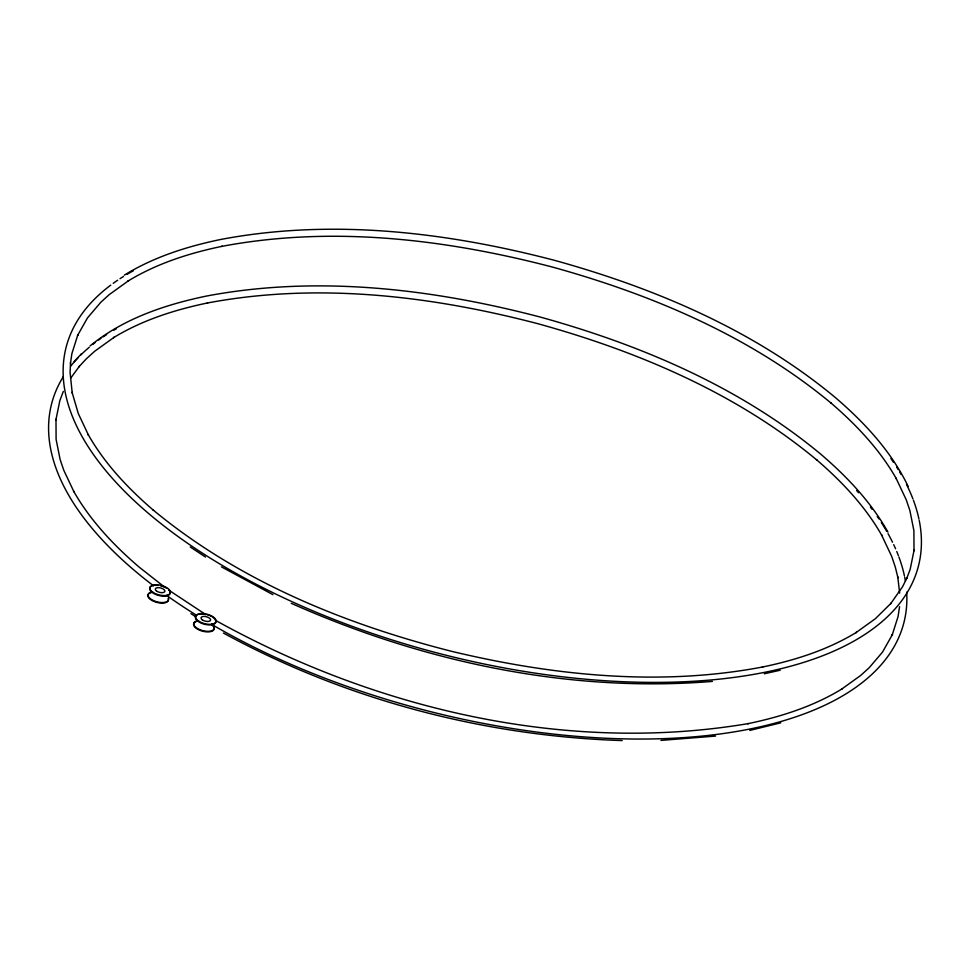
<?xml version="1.0" encoding="UTF-8"?>
<svg xmlns="http://www.w3.org/2000/svg" width="970" height="970" viewBox="0 0 970 970"><rect width="100%" height="100%" fill="white"/><g stroke="black" fill="none" stroke-linecap="round" stroke-linejoin="round"><path stroke-width="1.45" d="M70.531 362.501L70.082 372.504L72.229 393.092L72.083 392.316L78.279 413.523L88.476 435.13L88.124 434.475C104.748 463.745 128.161 488.528 153.563 510.353L153.127 509.965C239.141 581.285 345.162 624.34 452.614 651.573C553.688 675.654 660.073 686.602 762.869 666.948L762.299 667.069C795.17 660.255 827.713 649.876 856.51 632.307L855.879 632.707L875.34 618.727L891.103 603.17L890.593 603.789L902.512 586.826L906.986 577.853M70.446 363.313L71.913 353.529L77.867 334.747L77.551 335.499L87.506 317.881L100.856 302.216L109.21 294.625L128.658 280.645L128.028 281.045C156.825 263.476 189.38 253.097 222.251 246.283L221.669 246.404C331.534 225.561 445.266 239.02 552.597 267.102C652.64 294.807 751.022 336.529 831.423 403.387L830.975 402.999C856.389 424.824 879.802 449.607 896.425 478.877L896.062 478.222L906.259 499.829L909.872 510.499L913.898 530.638L914.019 550.851L914.104 550.038L910.163 569.341L906.671 578.605M899.554 606.687L898.087 616.471L892.133 635.253L892.448 634.501L882.494 652.119L869.144 667.784L860.79 675.375L841.342 689.355L841.972 688.955C813.175 706.524 780.62 716.903 747.749 723.717L748.331 723.596C566.189 754.284 375.511 709.082 215.437 620.315M63.329 391.395L59.837 400.658L55.896 419.962L55.981 419.149L56.102 439.361L60.128 459.501L63.741 470.171L73.938 491.778L73.575 491.123C90.198 520.393 113.611 545.176 139.025 567.001L165.07 587.505M70.616 378.239L79.407 366.211L78.897 366.83L86.306 358.864L94.66 351.273L114.12 337.293L113.49 337.693C142.287 320.124 174.83 309.745 207.701 302.931L207.131 303.052C316.996 282.209 430.716 295.668 538.047 323.75C638.102 351.455 736.472 393.177 816.873 460.035L816.437 459.647C841.839 481.472 865.252 506.255 881.875 535.525L881.524 534.87L891.721 556.477L895.322 567.147L897.917 577.683L897.771 576.908L899.675 593.119M74.072 361.725L81.589 353.65M90.052 345.95C122.996 318.887 164.5 304.835 205.713 296.214L206.283 296.092C317.044 275.092 431.686 288.66 539.89 316.96C640.746 344.883 739.916 386.945 820.972 454.348L821.42 454.736C847.307 476.961 871.157 502.242 887.974 532.13M124.33 275.128C153.6 257.111 186.773 246.525 220.251 239.566L220.833 239.444C331.582 218.444 446.236 232.012 554.428 260.312C655.296 288.236 754.466 330.297 835.522 397.7L835.97 398.088C864.9 422.968 891.551 451.777 908.199 486.479M780.802 722.82L749.749 730.434M764.287 673.786L780.159 670.234M715.557 736.085L660.922 740.389M712.404 681.413C568.384 693.077 422.617 661.782 291.206 603.291M622.219 740.571C483.496 736.097 345.381 699.528 223.439 633.046M272.922 594.646L221.402 566.844M205.507 614.398L168.671 590.051M190.932 613.67L195.831 616.69M190.241 546.971L205.482 557.022M906.671 592.149A439.968 203.833 14.4 0 1 670.646 738.352A439.968 203.833 14.4 0 1 211.496 624.292M196.522 615.271A439.968 203.833 14.4 0 1 166.573 595.374M153.587 585.832A439.968 203.833 14.4 0 1 63.402 376.493M70.677 366.199A439.968 203.833 14.4 0 1 77.843 357.978M80.777 354.984A439.968 203.833 14.4 0 1 89.252 347.284M92.671 344.495A439.968 203.833 14.4 0 1 95.036 342.677M98.673 339.985A439.968 203.833 14.4 0 1 100.892 338.421M103.147 336.869A439.968 203.833 14.4 0 1 106.627 334.589M113.878 330.176A439.968 203.833 14.4 0 1 116.376 328.745M856.607 490.517A439.968 203.833 14.4 0 1 858.571 492.724M870.405 507.104A439.968 203.833 14.4 0 1 872.091 509.311M877.244 516.452A439.968 203.833 14.4 0 1 878.929 518.914M881.366 522.612A439.968 203.833 14.4 0 1 886.641 531.208M888.035 533.658A439.968 203.833 14.4 0 1 892.533 542.23M893.709 544.667A439.968 203.833 14.4 0 1 895.577 548.778M896.753 551.518A439.968 203.833 14.4 0 1 898.378 555.604M898.899 556.962A439.968 203.833 14.4 0 1 904.404 575.804M904.683 577.126A439.968 203.833 14.4 0 1 905.41 581.103M919.233 520.478A439.968 203.833 14.4 0 1 412.359 646.105A439.968 203.833 14.4 0 1 110.774 285.119M113.211 283.337A439.968 203.833 14.4 0 1 117.697 280.221M120.001 278.693A439.968 203.833 14.4 0 1 123.542 276.45M127.179 274.255A439.968 203.833 14.4 0 1 133.472 270.691M890.921 458.58A439.968 203.833 14.4 0 1 893.467 462.266M896.704 467.188A439.968 203.833 14.4 0 1 898.244 469.65M899.736 472.111A439.968 203.833 14.4 0 1 901.178 474.56M906.477 484.357A439.968 203.833 14.4 0 1 912.928 498.956M913.437 500.314A439.968 203.833 14.4 0 1 918.954 519.156M213.97 627.505A10.561 4.886 14.4 0 1 201.239 630.815A10.561 4.886 14.4 0 1 196.11 621.649M211.606 624.704A10.561 4.886 14.4 0 1 213.618 626.802M214.891 619.102A10.561 4.886 14.4 0 1 205.022 624.377A10.561 4.886 14.4 0 1 197.092 615.029M198.862 614.386A10.561 4.886 14.4 0 1 206.319 614.628M207.653 614.98A10.561 4.886 14.4 0 1 208.95 615.404M210.199 615.901A10.561 4.886 14.4 0 1 211.363 616.459M212.442 617.065A10.561 4.886 14.4 0 1 214.212 618.399M211.751 624.146A10.561 4.886 14.4 0 1 210.829 631.034A10.561 4.886 14.4 0 1 196.292 627.711A10.561 4.886 14.4 0 1 197.213 620.812M168.259 598.72A10.561 4.886 14.4 0 1 154.885 601.812A10.561 4.886 14.4 0 1 151.356 592.597M170.235 592.428A10.561 4.886 14.4 0 1 157.977 595.253A10.561 4.886 14.4 0 1 150.714 586.68M151.381 586.244A10.561 4.886 14.4 0 1 153.151 585.601M154.206 585.419A10.561 4.886 14.4 0 1 157.916 585.395M160.608 585.844A10.561 4.886 14.4 0 1 161.941 586.195M163.239 586.62A10.561 4.886 14.4 0 1 164.488 587.117M165.652 587.674A10.561 4.886 14.4 0 1 166.731 588.293M168.501 589.627A10.561 4.886 14.4 0 1 170.053 591.736M168.404 598.163A10.561 4.886 14.4 0 1 161.65 602.552A10.561 4.886 14.4 0 1 149.089 597.544A10.561 4.886 14.4 0 1 152.569 591.833M199.044 621.37A10.561 4.886 14.4 0 0 215.922 621.915A10.561 4.886 14.4 0 0 202.475 613.525A10.561 4.886 14.4 0 0 199.044 621.37M202.209 619.769A4.923 2.279 14.4 0 0 210.369 620.594A4.923 2.279 14.4 0 0 204.864 616.459A4.923 2.279 14.4 0 0 202.209 619.769M153.333 592.585A10.561 4.886 14.4 0 0 170.211 593.131A10.561 4.886 14.4 0 0 156.764 584.752A10.561 4.886 14.4 0 0 153.333 592.585M156.497 590.985A4.923 2.279 14.4 0 0 164.657 591.809A4.923 2.279 14.4 0 0 159.153 587.674A4.923 2.279 14.4 0 0 156.497 590.985"/></g></svg>
